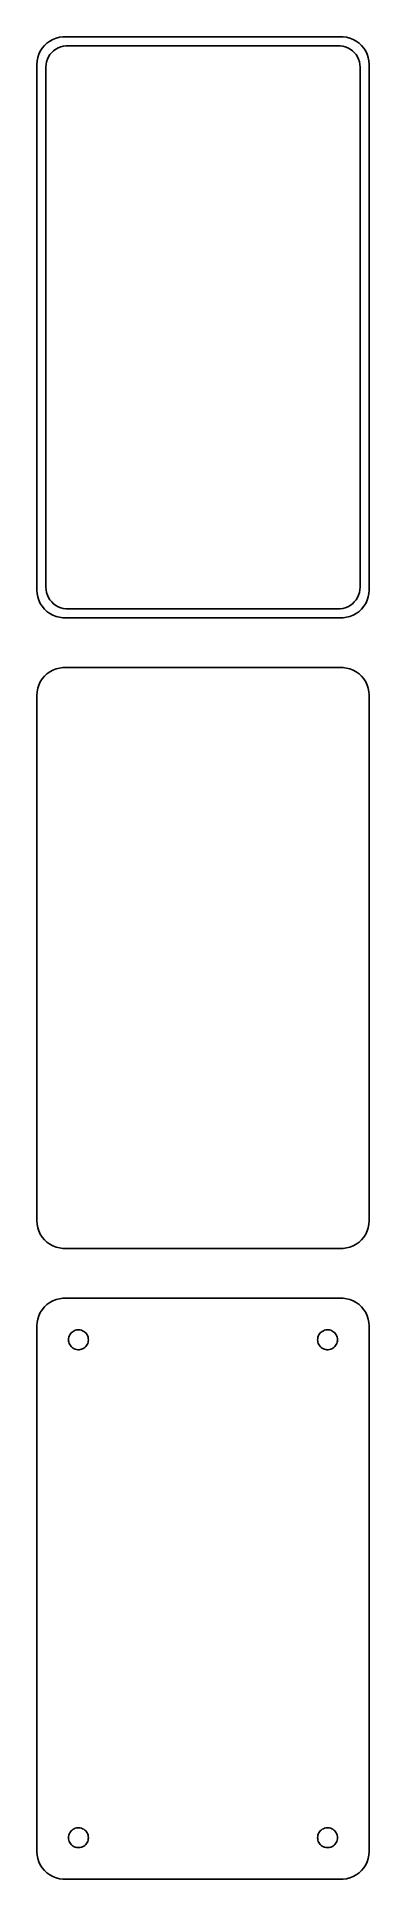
# Model space of a CAD drawing. Header units: metres. Extents: x -30 to 30, y 176 to 508.
import ezdxf

# ---------------------------------------------------------------- set-up
doc = ezdxf.new("R2010")
doc.units = ezdxf.units.M

msp = doc.modelspace()

# ---------------------------------------------------------------- linework, layer by layer
for p, q in [((-29.0451, 506.439), (-29.3815, 505.909)), ((-28.6448, 506.923), (-29.0451, 506.439)), ((-28.1871, 507.353), (-28.6448, 506.923)), ((-27.6791, 507.722), (-28.1871, 507.353)), ((-27.1289, 508.024), (-27.6791, 507.722)), ((-26.5451, 508.255), (-27.1289, 508.024)), ((-26.9685, 505.984), (-26.5751, 506.27)), ((-26.5751, 506.27), (-26.1489, 506.504)), ((-25.9369, 508.411), (-26.5451, 508.255)), ((-26.1489, 506.504), (-25.6967, 506.683)), ((-25.3139, 508.49), (-25.9369, 508.411)), ((-25.6967, 506.683), (-25.2256, 506.804)), ((25.3139, 508.49), (-25.3139, 508.49)), ((-25.2256, 506.804), (-24.7432, 506.865)), ((-24.7432, 506.865), (24.7432, 506.865)), ((24.7432, 506.865), (25.2256, 506.804)), ((25.2256, 506.804), (25.6967, 506.683)), ((25.9369, 508.411), (25.3139, 508.49)), ((25.6967, 506.683), (26.1489, 506.504)), ((26.5451, 508.255), (25.9369, 508.411)), ((26.1489, 506.504), (26.5751, 506.27)), ((27.1289, 508.024), (26.5451, 508.255)), ((26.5751, 506.27), (26.9685, 505.984)), ((27.6791, 507.722), (27.1289, 508.024)), ((28.1871, 507.353), (27.6791, 507.722)), ((28.6448, 506.923), (28.1871, 507.353)), ((29.0451, 506.439), (28.6448, 506.923)), ((29.3815, 505.909), (29.0451, 506.439)), ((-29.9606, 504.127), (-30, 503.5)), ((-30, 503.5), (-30, 408.5)), ((-29.8429, 504.743), (-29.9606, 504.127)), ((-29.6489, 505.341), (-29.8429, 504.743)), ((-29.3815, 505.909), (-29.6489, 505.341)), ((-28.3726, 503), (-28.3421, 503.485)), ((-28.3726, 409), (-28.3726, 503)), ((-28.3421, 503.485), (-28.251, 503.963)), ((-28.251, 503.963), (-28.1007, 504.426)), ((-28.1007, 504.426), (-27.8936, 504.866)), ((-27.8936, 504.866), (-27.633, 505.276)), ((-27.633, 505.276), (-27.323, 505.651)), ((-27.323, 505.651), (-26.9685, 505.984)), ((26.9685, 505.984), (27.323, 505.651)), ((27.323, 505.651), (27.633, 505.276)), ((27.633, 505.276), (27.8936, 504.866)), ((27.8936, 504.866), (28.1007, 504.426)), ((28.1007, 504.426), (28.251, 503.963)), ((28.251, 503.963), (28.3421, 503.485)), ((28.3421, 503.485), (28.3726, 503)), ((28.3726, 503), (28.3726, 409)), ((29.6489, 505.341), (29.3815, 505.909)), ((29.8429, 504.743), (29.6489, 505.341)), ((29.9606, 504.127), (29.8429, 504.743)), ((30, 503.5), (29.9606, 504.127)), ((30, 408.5), (30, 503.5)), ((-30, 408.5), (-29.9606, 407.873)), ((-29.9606, 407.873), (-29.8429, 407.257)), ((-29.8429, 407.257), (-29.6489, 406.659)), ((-29.6489, 406.659), (-29.3815, 406.091)), ((-28.3421, 408.515), (-28.3726, 409)), ((-28.251, 408.037), (-28.3421, 408.515)), ((-28.1007, 407.574), (-28.251, 408.037)), ((-27.8936, 407.134), (-28.1007, 407.574)), ((-27.633, 406.724), (-27.8936, 407.134)), ((-27.323, 406.349), (-27.633, 406.724)), ((-26.9685, 406.016), (-27.323, 406.349)), ((27.323, 406.349), (26.9685, 406.016)), ((27.633, 406.724), (27.323, 406.349)), ((27.8936, 407.134), (27.633, 406.724)), ((28.1007, 407.574), (27.8936, 407.134)), ((28.251, 408.037), (28.1007, 407.574)), ((28.3421, 408.515), (28.251, 408.037)), ((28.3726, 409), (28.3421, 408.515)), ((29.3815, 406.091), (29.6489, 406.659)), ((29.6489, 406.659), (29.8429, 407.257)), ((29.8429, 407.257), (29.9606, 407.873)), ((29.9606, 407.873), (30, 408.5)), ((-29.3815, 406.091), (-29.0451, 405.561)), ((-29.0451, 405.561), (-28.6448, 405.077)), ((-28.6448, 405.077), (-28.1871, 404.647)), ((-28.1871, 404.647), (-27.6791, 404.278)), ((-27.6791, 404.278), (-27.1289, 403.976)), ((-27.1289, 403.976), (-26.5451, 403.745)), ((-26.5751, 405.73), (-26.9685, 406.016)), ((-26.1489, 405.496), (-26.5751, 405.73)), ((-26.5451, 403.745), (-25.9369, 403.589)), ((-25.6967, 405.317), (-26.1489, 405.496)), ((-25.9369, 403.589), (-25.3139, 403.51)), ((-25.2256, 405.196), (-25.6967, 405.317)), ((-25.3139, 403.51), (25.3139, 403.51)), ((-24.7432, 405.135), (-25.2256, 405.196)), ((24.7432, 405.135), (-24.7432, 405.135)), ((25.2256, 405.196), (24.7432, 405.135)), ((25.6967, 405.317), (25.2256, 405.196)), ((25.3139, 403.51), (25.9369, 403.589)), ((26.1489, 405.496), (25.6967, 405.317)), ((25.9369, 403.589), (26.5451, 403.745)), ((26.5751, 405.73), (26.1489, 405.496)), ((26.5451, 403.745), (27.1289, 403.976)), ((26.9685, 406.016), (26.5751, 405.73)), ((27.1289, 403.976), (27.6791, 404.278)), ((27.6791, 404.278), (28.1871, 404.647)), ((28.1871, 404.647), (28.6448, 405.077)), ((28.6448, 405.077), (29.0451, 405.561)), ((29.0451, 405.561), (29.3815, 406.091)), ((-28.6448, 392.923), (-29.0451, 392.439)), ((-28.1871, 393.353), (-28.6448, 392.923)), ((-27.6791, 393.722), (-28.1871, 393.353)), ((-27.1289, 394.024), (-27.6791, 393.722)), ((-26.5451, 394.255), (-27.1289, 394.024)), ((-25.9369, 394.411), (-26.5451, 394.255)), ((-25.3139, 394.49), (-25.9369, 394.411)), ((25.3139, 394.49), (-25.3139, 394.49)), ((25.9369, 394.411), (25.3139, 394.49)), ((26.5451, 394.255), (25.9369, 394.411)), ((27.1289, 394.024), (26.5451, 394.255)), ((27.6791, 393.722), (27.1289, 394.024)), ((28.1871, 393.353), (27.6791, 393.722)), ((28.6448, 392.923), (28.1871, 393.353)), ((29.0451, 392.439), (28.6448, 392.923)), ((-29.9606, 390.127), (-30, 389.5)), ((-29.8429, 390.743), (-29.9606, 390.127)), ((-29.6489, 391.341), (-29.8429, 390.743)), ((-29.3815, 391.909), (-29.6489, 391.341)), ((-29.0451, 392.439), (-29.3815, 391.909)), ((29.3815, 391.909), (29.0451, 392.439)), ((29.6489, 391.341), (29.3815, 391.909)), ((29.8429, 390.743), (29.6489, 391.341)), ((29.9606, 390.127), (29.8429, 390.743)), ((30, 389.5), (29.9606, 390.127)), ((-30, 389.5), (-30, 294.5)), ((30, 294.5), (30, 389.5)), ((-30, 294.5), (-29.9606, 293.873)), ((-29.9606, 293.873), (-29.8429, 293.257)), ((-29.8429, 293.257), (-29.6489, 292.659)), ((29.6489, 292.659), (29.8429, 293.257)), ((29.8429, 293.257), (29.9606, 293.873)), ((29.9606, 293.873), (30, 294.5)), ((-29.6489, 292.659), (-29.3815, 292.091)), ((-29.3815, 292.091), (-29.0451, 291.561)), ((-29.0451, 291.561), (-28.6448, 291.077)), ((-28.6448, 291.077), (-28.1871, 290.647)), ((-28.1871, 290.647), (-27.6791, 290.278)), ((-27.6791, 290.278), (-27.1289, 289.976)), ((-27.1289, 289.976), (-26.5451, 289.745)), ((-26.5451, 289.745), (-25.9369, 289.589)), ((25.9369, 289.589), (26.5451, 289.745)), ((26.5451, 289.745), (27.1289, 289.976)), ((27.1289, 289.976), (27.6791, 290.278)), ((27.6791, 290.278), (28.1871, 290.647)), ((28.1871, 290.647), (28.6448, 291.077)), ((28.6448, 291.077), (29.0451, 291.561)), ((29.0451, 291.561), (29.3815, 292.091)), ((29.3815, 292.091), (29.6489, 292.659)), ((-25.9369, 289.589), (-25.3139, 289.51)), ((-25.3139, 289.51), (25.3139, 289.51)), ((25.3139, 289.51), (25.9369, 289.589)), ((-27.6791, 279.722), (-28.1871, 279.353)), ((-27.1289, 280.024), (-27.6791, 279.722)), ((-26.5451, 280.255), (-27.1289, 280.024)), ((-25.9369, 280.411), (-26.5451, 280.255)), ((-25.3139, 280.49), (-25.9369, 280.411)), ((25.3139, 280.49), (-25.3139, 280.49)), ((25.9369, 280.411), (25.3139, 280.49)), ((26.5451, 280.255), (25.9369, 280.411)), ((27.1289, 280.024), (26.5451, 280.255)), ((27.6791, 279.722), (27.1289, 280.024)), ((28.1871, 279.353), (27.6791, 279.722)), ((-29.8429, 276.743), (-29.9606, 276.127)), ((-29.6489, 277.341), (-29.8429, 276.743)), ((-29.3815, 277.909), (-29.6489, 277.341)), ((-29.0451, 278.439), (-29.3815, 277.909)), ((-28.6448, 278.923), (-29.0451, 278.439)), ((-28.1871, 279.353), (-28.6448, 278.923)), ((28.6448, 278.923), (28.1871, 279.353)), ((29.0451, 278.439), (28.6448, 278.923)), ((29.3815, 277.909), (29.0451, 278.439)), ((29.6489, 277.341), (29.3815, 277.909)), ((29.8429, 276.743), (29.6489, 277.341)), ((29.9606, 276.127), (29.8429, 276.743)), ((-29.9606, 276.127), (-30, 275.5)), ((-30, 275.5), (-30, 180.5)), ((-24.3, 273), (-24.2858, 273.226)), ((-24.2858, 273.226), (-24.2434, 273.448)), ((-24.2434, 273.448), (-24.1736, 273.663)), ((-24.1736, 273.663), (-24.0773, 273.867)), ((-24.0773, 273.867), (-23.9562, 274.058)), ((-23.9562, 274.058), (-23.8121, 274.232)), ((-23.8121, 274.232), (-23.6474, 274.387)), ((-23.6474, 274.387), (-23.4645, 274.52)), ((-23.4645, 274.52), (-23.2664, 274.629)), ((-23.2664, 274.629), (-23.0562, 274.712)), ((-23.0562, 274.712), (-22.8373, 274.768)), ((-22.8373, 274.768), (-22.613, 274.796)), ((-22.613, 274.796), (-22.387, 274.796)), ((-22.387, 274.796), (-22.1627, 274.768)), ((-22.1627, 274.768), (-21.9438, 274.712)), ((-21.9438, 274.712), (-21.7336, 274.629)), ((-21.7336, 274.629), (-21.5355, 274.52)), ((-21.5355, 274.52), (-21.3526, 274.387)), ((-21.3526, 274.387), (-21.1879, 274.232)), ((-21.1879, 274.232), (-21.0438, 274.058)), ((-21.0438, 274.058), (-20.9226, 273.867)), ((-20.9226, 273.867), (-20.8264, 273.663)), ((-20.8264, 273.663), (-20.7565, 273.448)), ((-20.7565, 273.448), (-20.7142, 273.226)), ((-20.7142, 273.226), (-20.7, 273)), ((20.7, 273), (20.7142, 273.226)), ((20.7142, 273.226), (20.7565, 273.448)), ((20.7565, 273.448), (20.8264, 273.663)), ((20.8264, 273.663), (20.9226, 273.867)), ((20.9226, 273.867), (21.0438, 274.058)), ((21.0438, 274.058), (21.1879, 274.232)), ((21.1879, 274.232), (21.3526, 274.387)), ((21.3526, 274.387), (21.5355, 274.52)), ((21.5355, 274.52), (21.7336, 274.629)), ((21.7336, 274.629), (21.9438, 274.712)), ((21.9438, 274.712), (22.1627, 274.768)), ((22.1627, 274.768), (22.387, 274.796)), ((22.387, 274.796), (22.613, 274.796)), ((22.613, 274.796), (22.8373, 274.768)), ((22.8373, 274.768), (23.0562, 274.712)), ((23.0562, 274.712), (23.2664, 274.629)), ((23.2664, 274.629), (23.4645, 274.52)), ((23.4645, 274.52), (23.6474, 274.387)), ((23.6474, 274.387), (23.8121, 274.232)), ((23.8121, 274.232), (23.9562, 274.058)), ((23.9562, 274.058), (24.0773, 273.867)), ((24.0773, 273.867), (24.1736, 273.663)), ((24.1736, 273.663), (24.2434, 273.448)), ((24.2434, 273.448), (24.2858, 273.226)), ((24.2858, 273.226), (24.3, 273)), ((30, 275.5), (29.9606, 276.127)), ((30, 180.5), (30, 275.5)), ((-24.2858, 272.774), (-24.3, 273)), ((-24.2434, 272.552), (-24.2858, 272.774)), ((-24.1736, 272.337), (-24.2434, 272.552)), ((-24.0773, 272.133), (-24.1736, 272.337)), ((-23.9562, 271.942), (-24.0773, 272.133)), ((-23.8121, 271.768), (-23.9562, 271.942)), ((-23.6474, 271.613), (-23.8121, 271.768)), ((-23.4645, 271.48), (-23.6474, 271.613)), ((-23.2664, 271.371), (-23.4645, 271.48)), ((-23.0562, 271.288), (-23.2664, 271.371)), ((-22.8373, 271.232), (-23.0562, 271.288)), ((-22.613, 271.204), (-22.8373, 271.232)), ((-22.387, 271.204), (-22.613, 271.204)), ((-22.1627, 271.232), (-22.387, 271.204)), ((-21.9438, 271.288), (-22.1627, 271.232)), ((-21.7336, 271.371), (-21.9438, 271.288)), ((-21.5355, 271.48), (-21.7336, 271.371)), ((-21.3526, 271.613), (-21.5355, 271.48)), ((-21.1879, 271.768), (-21.3526, 271.613)), ((-21.0438, 271.942), (-21.1879, 271.768)), ((-20.9226, 272.133), (-21.0438, 271.942)), ((-20.8264, 272.337), (-20.9226, 272.133)), ((-20.7565, 272.552), (-20.8264, 272.337)), ((-20.7142, 272.774), (-20.7565, 272.552)), ((-20.7, 273), (-20.7142, 272.774)), ((20.7142, 272.774), (20.7, 273)), ((20.7565, 272.552), (20.7142, 272.774)), ((20.8264, 272.337), (20.7565, 272.552)), ((20.9226, 272.133), (20.8264, 272.337)), ((21.0438, 271.942), (20.9226, 272.133)), ((21.1879, 271.768), (21.0438, 271.942)), ((21.3526, 271.613), (21.1879, 271.768)), ((21.5355, 271.48), (21.3526, 271.613)), ((21.7336, 271.371), (21.5355, 271.48)), ((21.9438, 271.288), (21.7336, 271.371)), ((22.1627, 271.232), (21.9438, 271.288)), ((22.387, 271.204), (22.1627, 271.232)), ((22.613, 271.204), (22.387, 271.204)), ((22.8373, 271.232), (22.613, 271.204)), ((23.0562, 271.288), (22.8373, 271.232)), ((23.2664, 271.371), (23.0562, 271.288)), ((23.4645, 271.48), (23.2664, 271.371)), ((23.6474, 271.613), (23.4645, 271.48)), ((23.8121, 271.768), (23.6474, 271.613)), ((23.9562, 271.942), (23.8121, 271.768)), ((24.0773, 272.133), (23.9562, 271.942)), ((24.1736, 272.337), (24.0773, 272.133)), ((24.2434, 272.552), (24.1736, 272.337)), ((24.2858, 272.774), (24.2434, 272.552)), ((24.3, 273), (24.2858, 272.774)), ((-24.3, 183), (-24.2858, 183.226)), ((-24.2858, 183.226), (-24.2434, 183.448)), ((-24.2434, 183.448), (-24.1736, 183.663)), ((-24.1736, 183.663), (-24.0773, 183.867)), ((-24.0773, 183.867), (-23.9562, 184.058)), ((-23.9562, 184.058), (-23.8121, 184.232)), ((-23.8121, 184.232), (-23.6474, 184.387)), ((-23.6474, 184.387), (-23.4645, 184.52)), ((-23.4645, 184.52), (-23.2664, 184.629)), ((-23.2664, 184.629), (-23.0562, 184.712)), ((-23.0562, 184.712), (-22.8373, 184.768)), ((-22.8373, 184.768), (-22.613, 184.796)), ((-22.613, 184.796), (-22.387, 184.796)), ((-22.387, 184.796), (-22.1627, 184.768)), ((-22.1627, 184.768), (-21.9438, 184.712)), ((-21.9438, 184.712), (-21.7336, 184.629)), ((-21.7336, 184.629), (-21.5355, 184.52)), ((-21.5355, 184.52), (-21.3526, 184.387)), ((-21.3526, 184.387), (-21.1879, 184.232)), ((-21.1879, 184.232), (-21.0438, 184.058)), ((-21.0438, 184.058), (-20.9226, 183.867)), ((-20.9226, 183.867), (-20.8264, 183.663)), ((-20.8264, 183.663), (-20.7565, 183.448)), ((-20.7565, 183.448), (-20.7142, 183.226)), ((-20.7142, 183.226), (-20.7, 183)), ((20.7, 183), (20.7142, 183.226)), ((20.7142, 183.226), (20.7565, 183.448)), ((20.7565, 183.448), (20.8264, 183.663)), ((20.8264, 183.663), (20.9226, 183.867)), ((20.9226, 183.867), (21.0438, 184.058)), ((21.0438, 184.058), (21.1879, 184.232)), ((21.1879, 184.232), (21.3526, 184.387)), ((21.3526, 184.387), (21.5355, 184.52)), ((21.5355, 184.52), (21.7336, 184.629)), ((21.7336, 184.629), (21.9438, 184.712)), ((21.9438, 184.712), (22.1627, 184.768)), ((22.1627, 184.768), (22.387, 184.796)), ((22.387, 184.796), (22.613, 184.796)), ((22.613, 184.796), (22.8373, 184.768)), ((22.8373, 184.768), (23.0562, 184.712)), ((23.0562, 184.712), (23.2664, 184.629)), ((23.2664, 184.629), (23.4645, 184.52)), ((23.4645, 184.52), (23.6474, 184.387)), ((23.6474, 184.387), (23.8121, 184.232)), ((23.8121, 184.232), (23.9562, 184.058)), ((23.9562, 184.058), (24.0773, 183.867)), ((24.0773, 183.867), (24.1736, 183.663)), ((24.1736, 183.663), (24.2434, 183.448)), ((24.2434, 183.448), (24.2858, 183.226)), ((24.2858, 183.226), (24.3, 183)), ((-30, 180.5), (-29.9606, 179.873)), ((-29.9606, 179.873), (-29.8429, 179.257)), ((-24.2858, 182.774), (-24.3, 183)), ((-24.2434, 182.552), (-24.2858, 182.774)), ((-24.1736, 182.337), (-24.2434, 182.552)), ((-24.0773, 182.133), (-24.1736, 182.337)), ((-23.9562, 181.942), (-24.0773, 182.133)), ((-23.8121, 181.768), (-23.9562, 181.942)), ((-23.6474, 181.613), (-23.8121, 181.768)), ((-23.4645, 181.48), (-23.6474, 181.613)), ((-23.2664, 181.371), (-23.4645, 181.48)), ((-23.0562, 181.288), (-23.2664, 181.371)), ((-22.8373, 181.232), (-23.0562, 181.288)), ((-22.613, 181.204), (-22.8373, 181.232)), ((-22.387, 181.204), (-22.613, 181.204)), ((-22.1627, 181.232), (-22.387, 181.204)), ((-21.9438, 181.288), (-22.1627, 181.232)), ((-21.7336, 181.371), (-21.9438, 181.288)), ((-21.5355, 181.48), (-21.7336, 181.371)), ((-21.3526, 181.613), (-21.5355, 181.48)), ((-21.1879, 181.768), (-21.3526, 181.613)), ((-21.0438, 181.942), (-21.1879, 181.768)), ((-20.9226, 182.133), (-21.0438, 181.942)), ((-20.8264, 182.337), (-20.9226, 182.133)), ((-20.7565, 182.552), (-20.8264, 182.337)), ((-20.7142, 182.774), (-20.7565, 182.552)), ((-20.7, 183), (-20.7142, 182.774)), ((20.7142, 182.774), (20.7, 183)), ((20.7565, 182.552), (20.7142, 182.774)), ((20.8264, 182.337), (20.7565, 182.552)), ((20.9226, 182.133), (20.8264, 182.337)), ((21.0438, 181.942), (20.9226, 182.133)), ((21.1879, 181.768), (21.0438, 181.942)), ((21.3526, 181.613), (21.1879, 181.768)), ((21.5355, 181.48), (21.3526, 181.613)), ((21.7336, 181.371), (21.5355, 181.48)), ((21.9438, 181.288), (21.7336, 181.371)), ((22.1627, 181.232), (21.9438, 181.288)), ((22.387, 181.204), (22.1627, 181.232)), ((22.613, 181.204), (22.387, 181.204)), ((22.8373, 181.232), (22.613, 181.204)), ((23.0562, 181.288), (22.8373, 181.232)), ((23.2664, 181.371), (23.0562, 181.288)), ((23.4645, 181.48), (23.2664, 181.371)), ((23.6474, 181.613), (23.4645, 181.48)), ((23.8121, 181.768), (23.6474, 181.613)), ((23.9562, 181.942), (23.8121, 181.768)), ((24.0773, 182.133), (23.9562, 181.942)), ((24.1736, 182.337), (24.0773, 182.133)), ((24.2434, 182.552), (24.1736, 182.337)), ((24.2858, 182.774), (24.2434, 182.552)), ((24.3, 183), (24.2858, 182.774)), ((29.8429, 179.257), (29.9606, 179.873)), ((29.9606, 179.873), (30, 180.5)), ((-29.8429, 179.257), (-29.6489, 178.659)), ((-29.6489, 178.659), (-29.3815, 178.091)), ((-29.3815, 178.091), (-29.0451, 177.561)), ((-29.0451, 177.561), (-28.6448, 177.077)), ((-28.6448, 177.077), (-28.1871, 176.647)), ((-28.1871, 176.647), (-27.6791, 176.278)), ((27.6791, 176.278), (28.1871, 176.647)), ((28.1871, 176.647), (28.6448, 177.077)), ((28.6448, 177.077), (29.0451, 177.561)), ((29.0451, 177.561), (29.3815, 178.091)), ((29.3815, 178.091), (29.6489, 178.659)), ((29.6489, 178.659), (29.8429, 179.257)), ((-27.6791, 176.278), (-27.1289, 175.976)), ((-27.1289, 175.976), (-26.5451, 175.745)), ((-26.5451, 175.745), (-25.9369, 175.589)), ((-25.9369, 175.589), (-25.3139, 175.51)), ((-25.3139, 175.51), (25.3139, 175.51)), ((25.3139, 175.51), (25.9369, 175.589)), ((25.9369, 175.589), (26.5451, 175.745)), ((26.5451, 175.745), (27.1289, 175.976)), ((27.1289, 175.976), (27.6791, 176.278))]:
    msp.add_line(p, q)

doc.saveas('drawing.dxf')
